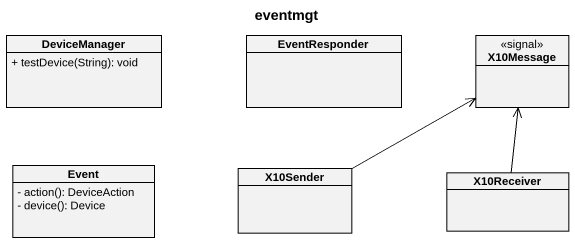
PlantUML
@startuml
title eventmgt
hide circle
hide empty members
skinparam classAttributeIconSize 0
class DeviceManager {
  + testDevice(String): void
}
class EventResponder
class X10Message <<signal>>
class Event {
  - action(): DeviceAction
  - device(): Device
}
class X10Sender
class X10Receiver
X10Sender -right-> X10Message
X10Receiver -up-> X10Message
@enduml
